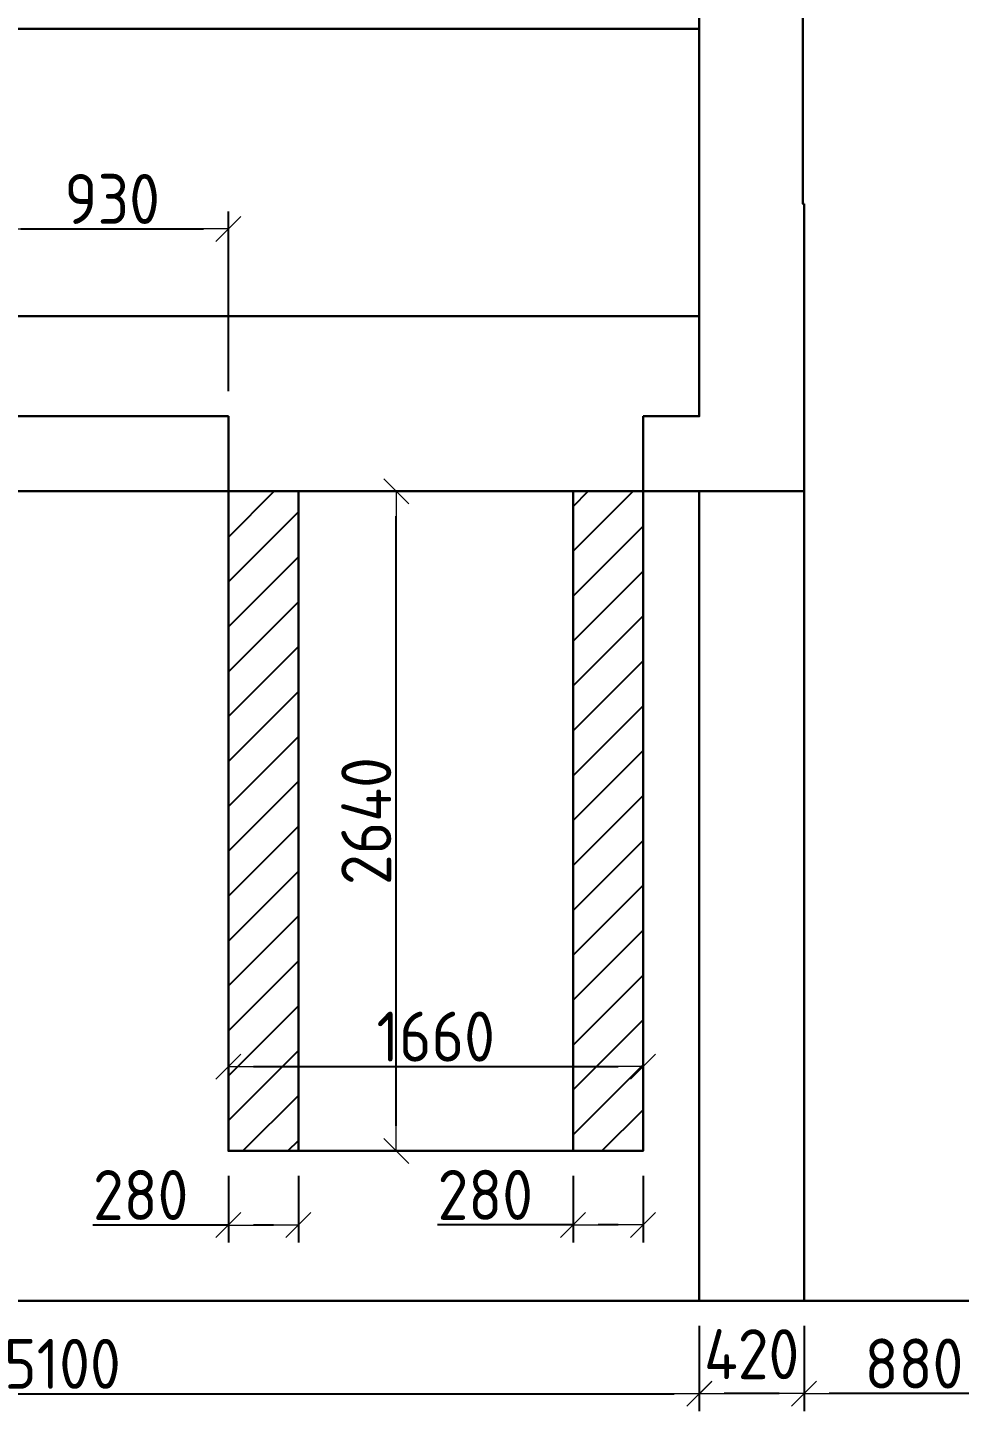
# Model space of a CAD drawing. Header units: millimetres. Extents: x -213536 to 1564669, y -45299 to 942238.
# Drawn here: x 169522 to 173252, y -44427 to -38890 of the extents above; entities that cross this region are included whole.
import ezdxf

# ---------------------------------------------------------------- set-up
doc = ezdxf.new("R2010")
doc.units = ezdxf.units.MM
doc.layers.add('$AUDIT_BAD_LAYER1', color=7, linetype='Continuous')
doc.layers.add('Основные линии', color=7, linetype='Continuous', lineweight=30)
doc.layers.add('Размеры', color=7, linetype='Continuous', lineweight=15)
doc.styles.add('СПДС', font='isocpeur.ttf', dxfattribs={"width": 0.9})
doc.dimstyles.new('Размера А3', dxfattribs={"dimtxt": 200, "dimasz": 100, "dimexe": 70, "dimexo": 100, "dimgap": 20, "dimtad": 1, "dimdec": 0, "dimrnd": 10, "dimzin": 0, "dimdsep": 46, "dimtxsty": 'СПДС', "dimblk": 'ARROWHEAD_6', "dimcen": 1, "dimclrd": 256, "dimclre": 256, "dimclrt": 256, "dimazin": 0, "dimtfac": 1, "dimtdec": 0, "dimtmove": 2, "dimatfit": 3, "dimfxl": 1, "dimtolj": 1, "dimtzin": 0, "dimarcsym": 0})

# ---------------------------------------------------------------- blocks, each defined once
blk = doc.blocks.new('ARROWHEAD_6')
at = {"color": 0, "linetype": 'Continuous'}
for p, q in [((0, 0), (-1, 0)), ((-0.5, -0.5), (0.5, 0.5))]:
    blk.add_line(p, q, dxfattribs=at)
blk = doc.blocks.new('*D5753')
at = {"layer": 'Defpoints', "color": 0, "lineweight": 50, "transparency": 16777216}
for p in [(167110.7, -43985.3), (172210.7, -43985.3), (172210.7, -44357.2)]:
    blk.add_point(p, dxfattribs=at)
at = {"layer": 'Размеры', "lineweight": -2, "transparency": 16777216}
for p, q in [((167110.7, -44085.3), (167110.7, -44427.2)), ((172210.7, -44085.3), (172210.7, -44427.2)), ((167210.7, -44357.2), (172110.7, -44357.2))]:
    blk.add_line(p, q, dxfattribs=at)
at = {"layer": 'Размеры', "lineweight": -2, "transparency": 16777216, "xscale": 100, "yscale": 100, "zscale": 100, "rotation": 180}
blk.add_blockref('ARROWHEAD_6', (167110.7, -44357.2), dxfattribs=at)
at = {"layer": 'Размеры', "lineweight": -2, "transparency": 16777216, "xscale": 100, "yscale": 100, "zscale": 100}
blk.add_blockref('ARROWHEAD_6', (172210.7, -44357.2), dxfattribs=at)
at = {"layer": 'Размеры', "lineweight": 15, "transparency": 16777216, "insert": (169660.7, -44237.2), "char_height": 200, "attachment_point": 5, "style": 'СПДС'}
blk.add_mtext('\\A1;5100', dxfattribs=at)
blk = doc.blocks.new('*D5658')
at = {"layer": 'Defpoints', "color": 0, "lineweight": 50, "transparency": 16777216}
for p in [(170325.7, -43073.3), (171985.7, -43047.7), (171985.7, -43073.3)]:
    blk.add_point(p, dxfattribs=at)
at = {"layer": 'Размеры', "lineweight": -2, "transparency": 16777216}
for p, q in [((170325.7, -42973.3), (170325.7, -42977.7)), ((171985.7, -42973.3), (171985.7, -42977.7)), ((170425.7, -43047.7), (171885.7, -43047.7))]:
    blk.add_line(p, q, dxfattribs=at)
at = {"layer": 'Размеры', "lineweight": -2, "transparency": 16777216, "xscale": 100, "yscale": 100, "zscale": 100, "rotation": 180}
blk.add_blockref('ARROWHEAD_6', (170325.7, -43047.7), dxfattribs=at)
at = {"layer": 'Размеры', "lineweight": -2, "transparency": 16777216, "xscale": 100, "yscale": 100, "zscale": 100}
blk.add_blockref('ARROWHEAD_6', (171985.7, -43047.7), dxfattribs=at)
at = {"layer": 'Размеры', "lineweight": 15, "transparency": 16777216, "insert": (171155.7, -42927.7), "char_height": 200, "attachment_point": 5, "style": 'СПДС'}
blk.add_mtext('\\A1;1660', dxfattribs=at)
blk = doc.blocks.new('*D5659')
at = {"layer": 'Defpoints', "color": 0, "lineweight": 50, "transparency": 16777216}
for p in [(170799.2, -40745.3), (170997.6, -40745.3), (170799.2, -43385.3)]:
    blk.add_point(p, dxfattribs=at)
at = {"layer": 'Размеры', "lineweight": -2, "transparency": 16777216}
for p, q in [((170899.2, -40745.3), (171067.6, -40745.3)), ((170997.6, -43285.3), (170997.6, -40845.3)), ((170899.2, -43385.3), (171067.6, -43385.3))]:
    blk.add_line(p, q, dxfattribs=at)
at = {"layer": 'Размеры', "lineweight": -2, "transparency": 16777216, "xscale": 100, "yscale": 100, "zscale": 100}
for p, rotation in [((170997.6, -40745.3), 90), ((170997.6, -43385.3), 270)]:
    blk.add_blockref('ARROWHEAD_6', p, dxfattribs=dict(at, rotation=rotation))
at = {"layer": 'Размеры', "lineweight": 15, "transparency": 16777216, "insert": (170877.6, -42065.3), "char_height": 200, "attachment_point": 5, "rotation": 90, "style": 'СПДС'}
blk.add_mtext('\\A1;2640', dxfattribs=at)
blk = doc.blocks.new('*D5786')
at = {"layer": 'Defpoints', "color": 0, "lineweight": 50, "transparency": 16777216}
for p in [(172630.7, -43985.3), (172210.7, -44356.5), (172210.7, -44357.2)]:
    blk.add_point(p, dxfattribs=at)
at = {"layer": 'Размеры', "lineweight": -2, "transparency": 16777216}
for p, q in [((172630.7, -44085.3), (172630.7, -44426.5)), ((172210.7, -44257.2), (172210.7, -44286.5)), ((172530.7, -44356.5), (172310.7, -44356.5))]:
    blk.add_line(p, q, dxfattribs=at)
at = {"layer": 'Размеры', "lineweight": -2, "transparency": 16777216, "xscale": 100, "yscale": 100, "zscale": 100, "rotation": 180}
blk.add_blockref('ARROWHEAD_6', (172210.7, -44356.5), dxfattribs=at)
at = {"layer": 'Размеры', "lineweight": -2, "transparency": 16777216, "xscale": 100, "yscale": 100, "zscale": 100}
blk.add_blockref('ARROWHEAD_6', (172630.7, -44356.5), dxfattribs=at)
at = {"layer": 'Размеры', "lineweight": 15, "transparency": 16777216, "insert": (172420.7, -44198.6), "char_height": 200, "attachment_point": 5, "style": 'СПДС'}
blk.add_mtext('\\A1;420', dxfattribs=at)
blk = doc.blocks.new('*D5787')
at = {"layer": 'Defpoints', "color": 0, "lineweight": 50, "transparency": 16777216}
for p in [(172630.7, -43985.3), (173510.7, -43985.3), (172630.7, -44356.1)]:
    blk.add_point(p, dxfattribs=at)
at = {"layer": 'Размеры', "lineweight": -2, "transparency": 16777216}
for p, q in [((172630.7, -44085.3), (172630.7, -44426.1)), ((173510.7, -44085.3), (173510.7, -44426.1)), ((173410.7, -44356.1), (172730.7, -44356.1))]:
    blk.add_line(p, q, dxfattribs=at)
at = {"layer": 'Размеры', "lineweight": -2, "transparency": 16777216, "xscale": 100, "yscale": 100, "zscale": 100, "rotation": 180}
blk.add_blockref('ARROWHEAD_6', (172630.7, -44356.1), dxfattribs=at)
at = {"layer": 'Размеры', "lineweight": -2, "transparency": 16777216, "xscale": 100, "yscale": 100, "zscale": 100}
blk.add_blockref('ARROWHEAD_6', (173510.7, -44356.1), dxfattribs=at)
at = {"layer": 'Размеры', "lineweight": 15, "transparency": 16777216, "insert": (173070.7, -44236.1), "char_height": 200, "attachment_point": 5, "style": 'СПДС'}
blk.add_mtext('\\A1;880', dxfattribs=at)
blk = doc.blocks.new('*D5812')
at = {"layer": 'Defpoints', "color": 0, "lineweight": 50, "transparency": 16777216}
for p in [(170325.7, -39695.7), (169394.7, -40445.3), (170325.7, -40445.3)]:
    blk.add_point(p, dxfattribs=at)
at = {"layer": 'Размеры', "lineweight": -2, "transparency": 16777216}
for p, q in [((169394.7, -40345.3), (169394.7, -39625.7)), ((170325.7, -40345.3), (170325.7, -39625.7)), ((169494.7, -39695.7), (170225.7, -39695.7))]:
    blk.add_line(p, q, dxfattribs=at)
at = {"layer": 'Размеры', "lineweight": -2, "transparency": 16777216, "xscale": 100, "yscale": 100, "zscale": 100, "rotation": 180}
blk.add_blockref('ARROWHEAD_6', (169394.7, -39695.7), dxfattribs=at)
at = {"layer": 'Размеры', "lineweight": -2, "transparency": 16777216, "xscale": 100, "yscale": 100, "zscale": 100}
blk.add_blockref('ARROWHEAD_6', (170325.7, -39695.7), dxfattribs=at)
at = {"layer": 'Размеры', "lineweight": 15, "transparency": 16777216, "insert": (169860.2, -39575.7), "char_height": 200, "attachment_point": 5, "style": 'СПДС'}
blk.add_mtext('\\A1;930', dxfattribs=at)
blk = doc.blocks.new('*D5709')
at = {"layer": 'Defpoints', "color": 0, "lineweight": 50, "transparency": 16777216}
for p in [(170325.7, -43385.3), (170605.7, -43385.3), (170605.7, -43681.6)]:
    blk.add_point(p, dxfattribs=at)
at = {"layer": 'Размеры', "lineweight": -2, "transparency": 16777216}
for p, q in [((170325.7, -43485.3), (170325.7, -43751.6)), ((170605.7, -43485.3), (170605.7, -43751.6)), ((170325.7, -43681.6), (169783.2, -43681.6)), ((170505.7, -43681.6), (170425.7, -43681.6))]:
    blk.add_line(p, q, dxfattribs=at)
at = {"layer": 'Размеры', "lineweight": -2, "transparency": 16777216, "xscale": 100, "yscale": 100, "zscale": 100, "rotation": 180}
blk.add_blockref('ARROWHEAD_6', (170325.7, -43681.6), dxfattribs=at)
at = {"layer": 'Размеры', "lineweight": -2, "transparency": 16777216, "xscale": 100, "yscale": 100, "zscale": 100}
blk.add_blockref('ARROWHEAD_6', (170605.7, -43681.6), dxfattribs=at)
at = {"layer": 'Размеры', "transparency": 16777216, "insert": (169974.2, -43561.6), "char_height": 200, "attachment_point": 5, "style": 'СПДС'}
blk.add_mtext('\\A1;280', dxfattribs=at)
blk = doc.blocks.new('*D5710')
at = {"layer": 'Defpoints', "color": 0, "lineweight": 50, "transparency": 16777216}
for p in [(171705.7, -43385.3), (171985.7, -43385.3), (171985.7, -43681.2)]:
    blk.add_point(p, dxfattribs=at)
at = {"layer": 'Размеры', "lineweight": -2, "transparency": 16777216}
for p, q in [((171705.7, -43485.3), (171705.7, -43751.2)), ((171985.7, -43485.3), (171985.7, -43751.2)), ((171705.7, -43681.2), (171163.2, -43681.2)), ((171885.7, -43681.2), (171805.7, -43681.2))]:
    blk.add_line(p, q, dxfattribs=at)
at = {"layer": 'Размеры', "lineweight": -2, "transparency": 16777216, "xscale": 100, "yscale": 100, "zscale": 100, "rotation": 180}
blk.add_blockref('ARROWHEAD_6', (171705.7, -43681.2), dxfattribs=at)
at = {"layer": 'Размеры', "lineweight": -2, "transparency": 16777216, "xscale": 100, "yscale": 100, "zscale": 100}
blk.add_blockref('ARROWHEAD_6', (171985.7, -43681.2), dxfattribs=at)
at = {"layer": 'Размеры', "transparency": 16777216, "insert": (171354.2, -43561.2), "char_height": 200, "attachment_point": 5, "style": 'СПДС'}
blk.add_mtext('\\A1;280', dxfattribs=at)

msp = doc.modelspace()

# ---------------------------------------------------------------- hatches: boundary and pattern name
at = {"layer": '$AUDIT_BAD_LAYER1', "transparency": 33554559}
h = msp.add_hatch(dxfattribs=at)
h.set_pattern_fill('ANSI31', color=5, scale=40.0073)
h.paths.add_polyline_path([(168014.7, -34995.3), (167734.7, -34995.3), (167734.7, -38195.3), (168014.7, -38195.3)])
h.paths.add_polyline_path([(169394.7, -34695.3), (167734.7, -34695.3), (167734.7, -34995.3), (169394.7, -34995.3)])
h.paths.add_polyline_path([(169394.7, -34995.3), (169114.7, -34995.3), (169114.7, -38195.3), (169394.7, -38195.3)])
h.paths.add_polyline_path([(170605.7, -34995.3), (170325.7, -34995.3), (170325.7, -38195.3), (170605.7, -38195.3)])
h.paths.add_polyline_path([(171985.7, -34695.3), (170325.7, -34695.3), (170325.7, -34995.3), (170605.7, -34995.3), (171985.7, -34995.3)])
h.paths.add_polyline_path([(171985.7, -34995.3), (171705.7, -34995.3), (171705.7, -38195.3), (171985.7, -38195.3)])
h.paths.add_polyline_path([(174660.7, -34995.3), (174380.7, -34995.3), (174380.7, -38195.3), (174660.7, -38195.3)])
h.paths.add_polyline_path([(176040.7, -34695.3), (174380.7, -34695.3), (174380.7, -34995.3), (176040.7, -34995.3)])
h.paths.add_polyline_path([(176040.7, -34995.3), (175760.7, -34995.3), (175760.7, -38195.3), (176040.7, -38195.3)])
h.paths.add_polyline_path([(177350.7, -34995.3), (177070.7, -34995.3), (177070.7, -38195.3), (177350.7, -38195.3)])
h.paths.add_polyline_path([(178730.7, -34695.3), (177070.7, -34695.3), (177070.7, -34995.3), (178730.7, -34995.3)])
h.paths.add_polyline_path([(178730.7, -34995.3), (178450.7, -34995.3), (178450.7, -38195.3), (178730.7, -38195.3)])
h.paths.add_polyline_path([(181340.7, -34995.3), (181060.7, -34995.3), (181060.7, -38195.3), (181340.7, -38195.3)])
h.paths.add_polyline_path([(182720.7, -34695.3), (181060.7, -34695.3), (181060.7, -34995.3), (182720.7, -34995.3)])
h.paths.add_polyline_path([(182720.7, -34995.3), (182440.7, -34995.3), (182440.7, -38195.3), (182720.7, -38195.3)])
h.paths.add_polyline_path([(184030.7, -34995.3), (183750.7, -34995.3), (183750.7, -38195.3), (184030.7, -38195.3)])
h.paths.add_polyline_path([(185410.7, -34695.3), (183750.7, -34695.3), (183750.7, -34995.3), (185410.7, -34995.3)])
h.paths.add_polyline_path([(185410.7, -34995.3), (185130.7, -34995.3), (185130.7, -38195.3), (185410.7, -38195.3)])
h.paths.add_polyline_path([(188010.7, -34995.3), (187730.7, -34995.3), (187730.7, -38195.3), (188010.7, -38195.3)])
h.paths.add_polyline_path([(189390.7, -34695.3), (187730.7, -34695.3), (187730.7, -34995.3), (189390.7, -34995.3)])
h.paths.add_polyline_path([(189390.7, -34995.3), (189110.7, -34995.3), (189110.7, -38195.3), (189390.7, -38195.3)])
h.paths.add_polyline_path([(190720.7, -34995.3), (190440.7, -34995.3), (190440.7, -38195.3), (190720.7, -38195.3)])
h.paths.add_polyline_path([(192100.7, -34695.3), (190440.7, -34695.3), (190440.7, -34995.3), (190720.7, -34995.3), (192100.7, -34995.3)])
h.paths.add_polyline_path([(192100.7, -34995.3), (191820.7, -34995.3), (191820.7, -38195.3), (192100.7, -38195.3)])
h.paths.add_polyline_path([(194695.1, -34995.3), (194415.1, -34995.3), (194415.1, -38195.3), (194695.1, -38195.3)])
h.paths.add_polyline_path([(196075.1, -34695.3), (194415.1, -34695.3), (194415.1, -34995.3), (196075.1, -34995.3)])
h.paths.add_polyline_path([(196075.1, -34995.3), (195795.1, -34995.3), (195795.1, -38195.3), (196075.1, -38195.3)])
h.paths.add_polyline_path([(197530.7, -34995.3), (197250.7, -34995.3), (197250.7, -38195.3), (197530.7, -38195.3)])
h.paths.add_polyline_path([(198910.7, -34695.3), (197250.7, -34695.3), (197250.7, -34995.3), (198910.7, -34995.3)])
h.paths.add_polyline_path([(198910.7, -34995.3), (198630.7, -34995.3), (198630.7, -38195.3), (198910.7, -38195.3)])
h.paths.add_polyline_path([(168014.7, -40745.3), (167734.7, -40745.3), (167734.7, -43385.3), (168014.7, -43385.3)])
h.paths.add_polyline_path([(169394.7, -40745.3), (169114.7, -40745.3), (169114.7, -43385.3), (169394.7, -43385.3)])
h.paths.add_polyline_path([(170605.7, -40745.3), (170325.7, -40745.3), (170325.7, -43385.3), (170605.7, -43385.3)])
h.paths.add_polyline_path([(171985.7, -40745.3), (171705.7, -40745.3), (171705.7, -43385.3), (171985.7, -43385.3)])
h.paths.add_polyline_path([(174660.7, -40745.3), (174380.7, -40745.3), (174380.7, -43385.3), (174660.7, -43385.3)])
h.paths.add_polyline_path([(176040.7, -40745.3), (175760.7, -40745.3), (175760.7, -43385.3), (176040.7, -43385.3)])
h.paths.add_polyline_path([(181340.7, -40745.3), (181060.7, -40745.3), (181060.7, -43385.3), (181340.7, -43385.3)])
h.paths.add_polyline_path([(182720.7, -40745.3), (182440.7, -40745.3), (182440.7, -43385.3), (182720.7, -43385.3)])
h.paths.add_polyline_path([(184030.7, -40745.3), (183750.7, -40745.3), (183750.7, -43385.3), (184030.7, -43385.3)])
h.paths.add_polyline_path([(185410.7, -40745.3), (185130.7, -40745.3), (185130.7, -43385.3), (185410.7, -43385.3)])
h.paths.add_polyline_path([(189390.7, -40745.3), (189110.7, -40745.3), (189110.7, -43385.3), (189390.7, -43385.3)])
h.paths.add_polyline_path([(188010.7, -40745.3), (187730.7, -40745.3), (187730.7, -43385.3), (188010.7, -43385.3)])
h.paths.add_polyline_path([(190720.7, -40745.3), (190440.7, -40745.3), (190440.7, -43385.3), (190720.7, -43385.3)])
h.paths.add_polyline_path([(192100.7, -40745.3), (191820.7, -40745.3), (191820.7, -43385.3), (192100.7, -43385.3)])
h.paths.add_polyline_path([(194695.1, -40745.3), (194415.1, -40745.3), (194415.1, -43385.3), (194695.1, -43385.3)])
h.paths.add_polyline_path([(196075.1, -40745.3), (195795.1, -40745.3), (195795.1, -43385.3), (196075.1, -43385.3)])
h.paths.add_polyline_path([(197530.7, -40745.3), (197250.7, -40745.3), (197250.7, -43385.3), (197530.7, -43385.3)])
h.paths.add_polyline_path([(198910.7, -40745.3), (198630.7, -40745.3), (198630.7, -43385.3), (198910.7, -43385.3)])
h.paths.add_polyline_path([(177070.7, -40745.3), (177350.7, -40745.3), (177350.7, -43385.3), (177070.7, -43385.3)])
h.paths.add_polyline_path([(178450.7, -40745.3), (178730.7, -40745.3), (178730.7, -43385.3), (178450.7, -43385.3)])

# ---------------------------------------------------------------- linework, layer by layer
at = {"layer": 'Основные линии'}
for p, q in [((172210.7, -43985.3), (167110.7, -43985.3)), ((172630.7, -43985.3), (172210.7, -43985.3)), ((173510.7, -43985.3), (172630.7, -43985.3))]:
    msp.add_line(p, q, dxfattribs=at)
for points in [[(172625.7, -36395.3), (172625.7, -39595.3), (172630.7, -39595.3)], [(171985.7, -38495.3), (172210.7, -38495.3), (172210.7, -38895.3), (167110.7, -38895.3), (167110.7, -38495.3), (167734.7, -38495.3)], [(172630.7, -39595.3), (172630.7, -40745.3)], [(171985.7, -40445.3), (172210.7, -40445.3), (172210.7, -40045.3), (167110.7, -40045.3), (167110.7, -40445.3), (167734.7, -40445.3)], [(169394.7, -40445.3), (170325.7, -40445.3)], [(170325.7, -40445.3), (170325.7, -40745.3), (171985.7, -40745.3), (171985.7, -40445.3)]]:
    msp.add_lwpolyline(points, dxfattribs=at)
for points in [[(167110.7, -40045.3), (172210.7, -40045.3), (172210.7, -38895.3), (167110.7, -38895.3)], [(167110.7, -40745.3), (172210.7, -40745.3), (172210.7, -43985.3), (167110.7, -43985.3)], [(171985.7, -43385.3), (170325.7, -43385.3), (170325.7, -40745.3), (171985.7, -40745.3)], [(170325.7, -40745.3), (170605.7, -40745.3), (170605.7, -43385.3), (170325.7, -43385.3)], [(171705.7, -40745.3), (171985.7, -40745.3), (171985.7, -43385.3), (171705.7, -43385.3)], [(172210.7, -40745.3), (172630.7, -40745.3), (172630.7, -43985.3), (172210.7, -43985.3)]]:
    msp.add_lwpolyline(points, close=True, dxfattribs=at)

# ---------------------------------------------------------------- dimensions: what is measured, and where the dimension line sits
at = {"layer": 'Размеры', "lineweight": 15}
for base, p1, p2, picture, middle in [((170325.7, -39695.7), (169394.7, -40445.3), (170325.7, -40445.3), '*D5812', (169860.2, -39575.7)), ((171985.7, -43047.7), (170325.7, -43073.3), (171985.7, -43073.3), '*D5658', (171155.7, -42927.7)), ((172210.7, -44357.2), (167110.7, -43985.3), (172210.7, -43985.3), '*D5753', (169660.7, -44237.2)), ((172630.7, -44356.1), (173510.7, -43985.3), (172630.7, -43985.3), '*D5787', (173070.7, -44236.1))]:
    dim = msp.add_linear_dim(base=base, p1=p1, p2=p2, dimstyle='Размера А3', dxfattribs=at)
    dim.commit()
    dim.dimension.update_dxf_attribs({"geometry": picture, "text_midpoint": middle})
dim = msp.add_linear_dim(base=(170997.6, -40745.3), p1=(170799.2, -43385.3), p2=(170799.2, -40745.3), angle=90, dimstyle='Размера А3', dxfattribs=at)
dim.commit()
dim.dimension.update_dxf_attribs({"geometry": '*D5659', "text_midpoint": (170877.6, -42065.3)})
at = {"layer": 'Размеры'}
for base, p1, p2, picture, middle in [((170605.7, -43681.6), (170325.7, -43385.3), (170605.7, -43385.3), '*D5709', (169974.2, -43681.6)), ((171985.7, -43681.2), (171705.7, -43385.3), (171985.7, -43385.3), '*D5710', (171354.2, -43681.2))]:
    dim = msp.add_linear_dim(base=base, p1=p1, p2=p2, dimstyle='Размера А3', override={"dimtmove": 0}, dxfattribs=at)
    dim.commit()
    dim.dimension.update_dxf_attribs({"geometry": picture, "text_midpoint": middle, "dimtype": 160})
at = {"layer": 'Размеры', "lineweight": 15}
dim = msp.add_linear_dim(base=(172210.7, -44356.5), p1=(172630.7, -43985.3), p2=(172210.7, -44357.2), dimstyle='Размера А3', dxfattribs=at)
dim.commit()
dim.dimension.update_dxf_attribs({"geometry": '*D5786', "text_midpoint": (172420.7, -44198.6), "dimtype": 160})

doc.saveas('drawing.dxf')
